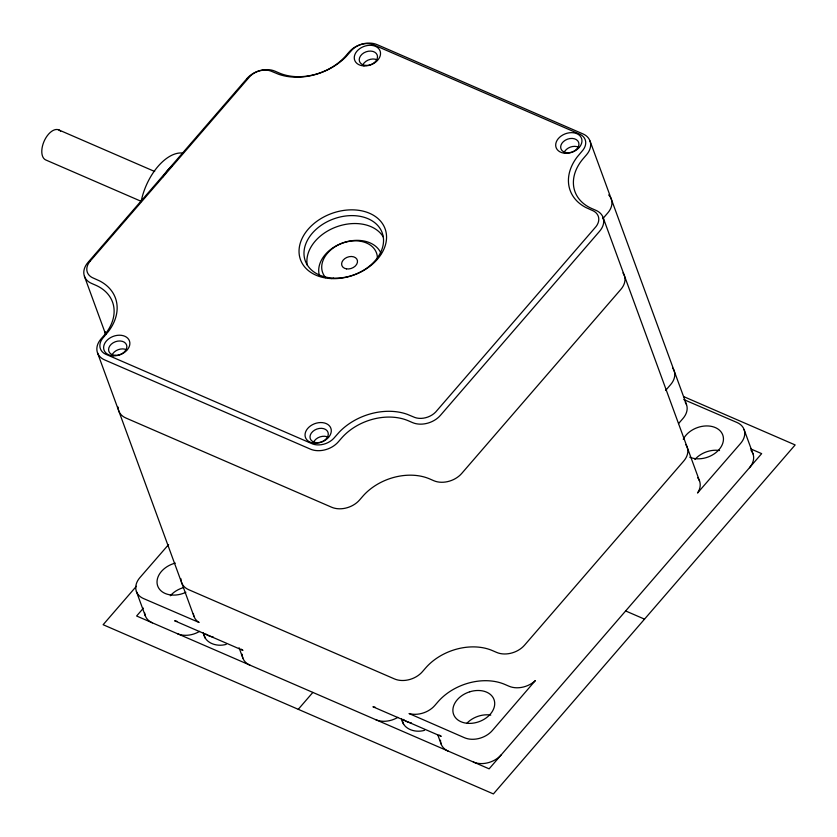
<?xml version="1.0" encoding="UTF-8"?>
<svg xmlns="http://www.w3.org/2000/svg" width="837" height="837" viewBox="0 0 837 837"><rect width="100%" height="100%" fill="white"/><g stroke="black" fill="none" stroke-linecap="round" stroke-linejoin="round"><path stroke-width="1.26" d="M162.399 177.454L167.505 170.455L172.066 166.071M136.379 586.266L103.129 624.716L493.401 793.926L795.15 444.939L683.808 396.665M143.43 608.122L136.619 616.001L489.122 768.837L761.66 453.633L750.862 448.956M298.265 709.316L312.86 692.429M168.614 544.552L139.884 577.635A20.475 14.878 -20.1 0 0 143.462 598.528L199.101 622.487A20.475 14.878 -20.1 0 1 193.368 613.573M226.283 644.333C217.107 647.116 204.741 643.423 203.286 632.678M424.568 730.314C415.393 733.097 403.026 729.404 401.561 718.659M683.766 399.563L737.041 422.507A20.475 14.878 -20.1 0 1 740.609 443.401L697.524 493.014A20.475 14.878 -20.1 0 0 698.738 479.308M58.747 129.892L154.667 171.48M140.48 201.026L45.753 159.951A16.374 8.935 -66.6 0 1 44.957 139.465A16.374 8.935 -66.6 0 1 60.651 131.315M625.647 610.958L644.532 619.139M744.103 429.569L752.997 453.874M590.022 140.961L686.507 404.595M603.079 217.442L699.565 481.076M437.782 734.896L441.13 744.062M239.079 647.775L242.856 658.081M84.432 276.325L105.703 334.444A20.475 14.878 -20.1 0 1 105.085 331.578M97.5 352.806L193.985 616.44M136.389 591.466L145.282 615.77M402.315 720.667L403.633 724.319M204.029 634.687L205.358 638.338M685.838 444.667A20.475 14.878 -20.1 0 1 683.693 461.093L524.548 645.17A20.475 14.878 -20.1 0 1 496.634 652.41L492.543 650.642A49.132 35.698 -20.1 0 0 425.573 668.041L422.413 671.692A20.475 14.878 -20.1 0 1 394.509 678.943L188.681 589.687A20.475 14.878 -20.1 0 1 181.326 581.694M181.116 580.742A20.475 14.878 -20.1 0 1 180.949 578.775M672.77 368.186A20.475 14.878 -20.1 0 1 670.636 384.612L667.476 388.274A49.132 35.698 -20.1 0 0 665.645 390.513M622.99 272.967A20.475 14.878 -20.1 0 1 620.855 289.393L461.7 473.46A20.475 14.878 -20.1 0 1 433.796 480.71L429.705 478.931A49.132 35.698 -20.1 0 0 362.735 496.331L359.565 499.992A20.475 14.878 -20.1 0 1 331.661 507.243L125.832 417.987A20.475 14.878 -20.1 0 1 118.111 407.064M609.932 196.486A20.475 14.878 -20.1 0 1 607.788 212.912L604.628 216.563A49.132 35.698 -20.1 0 0 602.797 218.813M608.635 194.948A20.475 14.878 -20.1 0 1 609.315 195.691M213.184 636.988A20.475 14.878 -20.1 0 1 205.86 634.101M411.459 722.969A20.475 14.878 -20.1 0 1 403.319 719.443M397.857 717.351A20.475 14.878 -20.1 0 1 375.813 719.726M752.17 452.106A20.475 14.878 -20.1 0 1 749.502 467.705M751.03 450.494A20.475 14.878 -20.1 0 1 751.636 451.279M375.269 707.275A20.475 14.878 -20.1 0 1 372.936 706.763L441.214 736.372A20.475 14.878 -20.1 0 1 439.509 735.137M241.234 649.156A20.475 14.878 -20.1 0 0 242.939 650.391L174.661 620.782A20.475 14.878 -20.1 0 0 176.994 621.295M249.918 665.143A20.475 14.878 -20.1 0 1 242.196 654.22M199.583 631.37A20.475 14.878 -20.1 0 1 177.528 633.745M501.279 754.786A20.475 14.878 -20.1 0 1 473.376 762.036M448.193 751.124A20.475 14.878 -20.1 0 1 440.471 740.201M152.355 622.833A20.475 14.878 -20.1 0 1 144.665 612.904M697.598 477.697A20.475 14.878 -20.1 0 1 698.204 478.482M694.888 459.503A21.532 15.652 -20.1 0 1 719.527 450.526M683.243 439.279A21.532 15.652 -20.1 0 1 712.277 426.556A21.532 15.652 -20.1 0 1 720.155 448.234A21.532 15.652 -20.1 0 1 689.751 457.18M185.887 592.272A21.532 15.652 -20.1 0 1 176.502 594.95L175.142 595.065A21.532 15.652 -20.1 0 1 157.021 581.977A21.532 15.652 -20.1 0 1 175.289 563.113M170.288 595.777A21.532 15.652 -20.1 0 1 182.832 587.804M467.004 723.116A21.532 15.652 -20.1 0 1 490.764 715.091M686.131 403.696A20.475 14.878 -20.1 0 1 683.013 418.427L679.853 422.089A49.132 35.698 -20.1 0 0 678.608 423.574M685.147 402.001A20.475 14.878 -20.1 0 1 685.681 402.827M319.546 276.001A32.758 23.802 -20.1 0 1 342.406 243.002A32.758 23.802 -20.1 0 1 381.076 253.569M325.76 277.706A28.657 20.82 -20.1 0 1 342.448 243.159A28.657 20.82 -20.1 0 1 377.393 258.884M307.2 265.057A40.94 29.745 -20.1 0 1 336.505 226.848A40.94 29.745 -20.1 0 1 383.472 237.258M111.959 355.191A9.416 6.842 -20.1 0 1 126.68 349.835M313.394 442.543A9.416 6.842 -20.1 0 1 328.533 437.416M362.829 64.826A9.416 6.842 -20.1 0 1 377.33 59.929M141.108 201.675A45.041 24.587 -66.6 0 1 183.47 153.171M564.044 152.637A9.416 6.842 -20.1 0 1 578.754 147.281M90.155 261.165L89.507 261.96A16.374 11.896 -20.1 0 0 92.164 277.549L99.666 280.939A53.223 38.669 -20.1 0 1 108.318 331.609L102.564 338.441A16.374 11.896 -20.1 0 0 105.232 354.03L312.703 443.997A16.374 11.896 -20.1 0 0 333.524 438.598L339.508 431.85A53.223 38.669 -20.1 0 1 407.159 414.284L414.838 417.475A16.374 11.896 -20.1 0 0 435.648 412.066L596.08 226.524A16.374 11.896 -20.1 0 0 593.412 210.934L585.91 207.545A53.223 38.669 -20.1 0 1 577.258 156.875L583.012 150.043A16.374 11.896 -20.1 0 0 580.355 134.454L372.873 44.487A16.374 11.896 -20.1 0 0 352.063 49.885L346.079 56.623A53.223 38.669 -20.1 0 1 278.428 74.2L270.749 71.009A16.374 11.896 -20.1 0 0 249.928 76.418L90.155 261.165M535.199 680.753L492.386 730.481A20.475 14.878 -20.1 0 1 464.483 737.732L409.042 713.532A20.475 14.878 -20.1 0 0 434.79 705.507L437.95 701.856A49.132 35.698 -20.1 0 1 504.92 684.457L509.011 686.225A20.475 14.878 -20.1 0 0 535.199 680.753M247.082 78.416L87.937 262.494A20.475 14.878 -20.1 0 0 91.505 283.387L95.596 285.166A49.132 35.698 -20.1 0 1 104.154 335.313L100.995 338.975A20.475 14.878 -20.1 0 0 104.562 359.868L310.391 449.124A20.475 14.878 -20.1 0 0 338.294 441.873L341.465 438.222A49.132 35.698 -20.1 0 1 408.435 420.823L412.526 422.591A20.475 14.878 -20.1 0 0 440.429 415.351L599.585 231.274A20.475 14.878 -20.1 0 0 596.017 210.38L591.926 208.601A49.132 35.698 -20.1 0 1 583.358 158.455L586.517 154.793A20.475 14.878 -20.1 0 0 582.95 133.899L377.121 44.643A20.475 14.878 -20.1 0 0 349.217 51.894L346.058 55.545A49.132 35.698 -20.1 0 1 279.087 72.945L274.996 71.176A20.475 14.878 -20.1 0 0 247.082 78.416M469.787 691.78L468.448 692.241A21.532 15.652 -20.1 0 0 452.911 711.304A21.532 15.652 -20.1 0 0 470.98 723.356L472.35 723.241A21.532 15.652 -20.1 0 0 494.677 702.578A21.532 15.652 -20.1 0 0 469.787 691.78M346.487 268.876A8.192 5.953 -20.1 0 0 357.451 260.684A8.192 5.953 -20.1 0 0 344.739 258.643A8.192 5.953 -20.1 0 0 346.487 268.876M333.314 278.104A40.94 29.745 -20.1 0 0 382.227 232.864A40.94 29.745 -20.1 0 0 315.727 229.683A40.94 29.745 -20.1 0 0 333.314 278.104M115.318 355.338A9.416 6.842 -20.1 0 0 126.565 344.938A9.416 6.842 -20.1 0 0 111.269 344.206A9.416 6.842 -20.1 0 0 115.318 355.338M363.959 65.924A13.518 9.814 -20.1 0 0 380.103 50.994A13.518 9.814 -20.1 0 0 358.152 49.938A13.518 9.814 -20.1 0 0 363.959 65.924M365.968 65.443A9.416 6.842 -20.1 0 0 377.215 55.033A9.416 6.842 -20.1 0 0 361.929 54.3A9.416 6.842 -20.1 0 0 365.968 65.443M316.742 442.689A9.416 6.842 -20.1 0 0 327.989 432.279A9.416 6.842 -20.1 0 0 312.693 431.547A9.416 6.842 -20.1 0 0 316.742 442.689M314.733 443.171A13.518 9.814 -20.1 0 0 330.866 428.23A13.518 9.814 -20.1 0 0 308.926 427.184A13.518 9.814 -20.1 0 0 314.733 443.171M565.383 153.276A13.518 9.814 -20.1 0 0 581.527 138.335A13.518 9.814 -20.1 0 0 559.576 137.289A13.518 9.814 -20.1 0 0 565.383 153.276M567.402 152.784A9.416 6.842 -20.1 0 0 578.649 142.384A9.416 6.842 -20.1 0 0 563.353 141.652A9.416 6.842 -20.1 0 0 567.402 152.784M331.306 278.595A45.041 32.727 -20.1 0 0 385.104 228.815A45.041 32.727 -20.1 0 0 311.96 225.32A45.041 32.727 -20.1 0 0 331.306 278.595M113.309 355.819A13.518 9.814 -20.1 0 0 129.442 340.889A13.518 9.814 -20.1 0 0 107.502 339.843A13.518 9.814 -20.1 0 0 113.309 355.819"/></g></svg>
